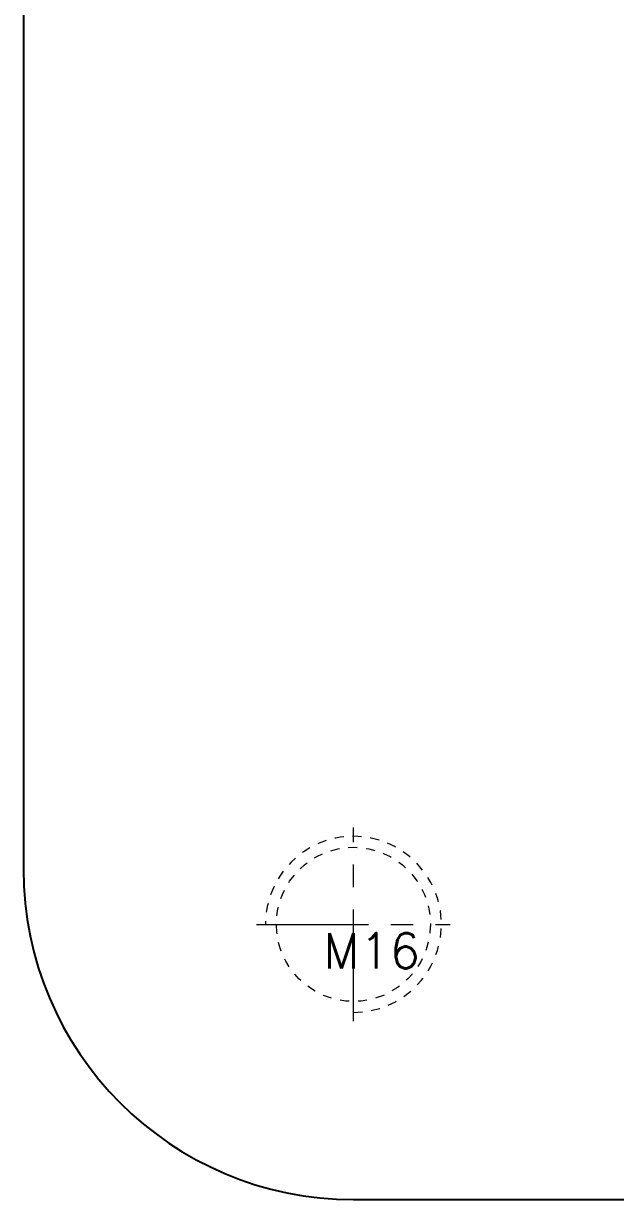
# Model space of a CAD drawing. Header units: millimetres. Extents: x 2595 to 3308, y 1499 to 1823.
# Drawn here: x 2988 to 3041.8, y 1499.5 to 1606.3 of the extents above; entities that cross this region are included whole.
import ezdxf

# ---------------------------------------------------------------- set-up
doc = ezdxf.new("R2010")
doc.units = ezdxf.units.MM
doc.linetypes.add('CENTER', pattern=[2, 1.25, -0.25, 0.25, -0.25])
doc.linetypes.add('HIDDEN', pattern=[0.2, 0.1, -0.1])
doc.layers.add('5', color=7, linetype='Continuous', true_color=0xffffff)
doc.layers.add('screw', color=33, linetype='Continuous', lineweight=13)
doc.styles.add('TXT', font='txt.shx', dxfattribs={"bigfont": 'gbcbig.shx'})

# ---------------------------------------------------------------- blocks, each defined once
blk = doc.blocks.new('screw_m16_g')
at = {"layer": 'screw', "color": 1, "linetype": 'CENTER', "ltscale": 8.128}
for p, q in [((0, -8.8), (0, 8.8)), ((-8.8, 0), (8.8, 0))]:
    blk.add_line(p, q, dxfattribs=at)
at = {"layer": 'screw', "color": 33, "linetype": 'HIDDEN', "ltscale": 8.128}
blk.add_circle((0, 0), 7, dxfattribs=at)
at = {"layer": 'screw', "color": 92, "linetype": 'HIDDEN', "ltscale": 8.128}
blk.add_arc((0, 0), 8, 270, 180, dxfattribs=at)
at = {"layer": 'screw', "color": 6, "style": 'TXT'}
blk.add_text('M16', height=3.2, dxfattribs=at).set_placement((-2.72, -4))

msp = doc.modelspace()

# ---------------------------------------------------------------- linework, layer by layer
at = {"layer": '5', "color": 7, "linetype": 'Continuous'}
for p, q in [((2988, 1709.61), (2988, 1529.49)), ((3018, 1499.49), (3113.69, 1499.49))]:
    msp.add_line(p, q, dxfattribs=at)
at = {"layer": '5', "color": 7, "linetype": 'Continuous', "extrusion": (0, 0, -1)}
msp.add_arc((-3148, 1669.49), 100.07, 313.9583, 233.1775, dxfattribs=at)
at = {"layer": '5', "color": 7, "linetype": 'Continuous'}
msp.add_arc((3018, 1529.49), 30, 180, 270, dxfattribs=at)

# ---------------------------------------------------------------- block references
at = {"layer": 'screw'}
msp.add_blockref('screw_m16_g', (3018, 1524.49), dxfattribs=at)

doc.saveas('drawing.dxf')
